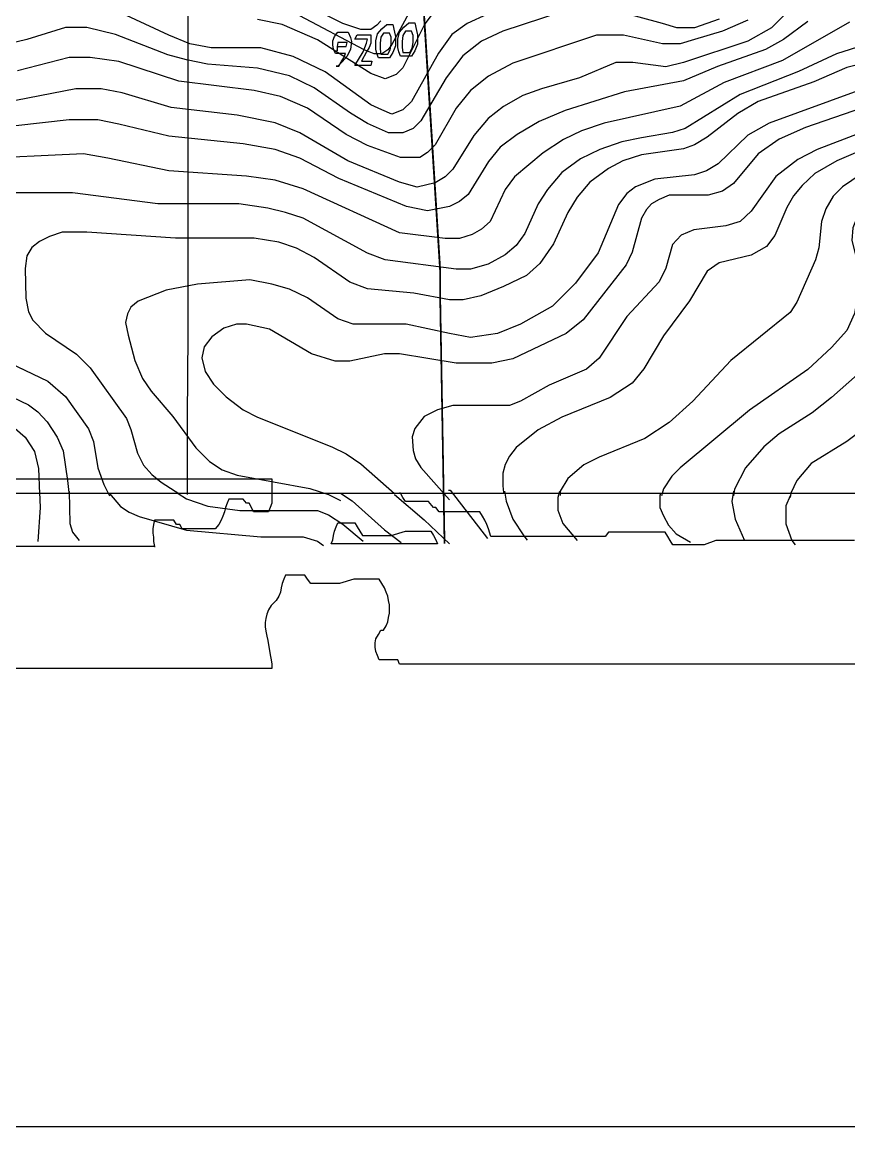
# Model space of a CAD drawing. Extents: x -0.49 to 6.91, y -0.57 to 8.11.
# Drawn here: x 2.253 to 2.768, y -0.363 to 0.326 of the extents above; entities that cross this region are included whole.
import ezdxf

# ---------------------------------------------------------------- set-up
doc = ezdxf.new("R2010")
doc.units = 0
for name, color, linetype in [('Elevations', 7, 'CONTINUOUS'), ('Grid', 7, 'CONTINUOUS'), ('topo', 7, 'CONTINUOUS'), ('topo_grid', 7, 'CONTINUOUS'), ('white', 7, 'CONTINUOUS')]:
    doc.layers.add(name, color=color, linetype=linetype)

msp = doc.modelspace()

# ---------------------------------------------------------------- linework, layer by layer
at = {"layer": 'Elevations', "color": 1}
for points in [[(2.484797, 0.319745), (2.485324, 0.317099), (2.485324, 0.311278), (2.483741, 0.307045), (2.481633, 0.30387), (2.478469, 0.30387), (2.47636, 0.30387), (2.474778, 0.30387), (2.473725, 0.306516), (2.473198, 0.309162), (2.473198, 0.314453), (2.474251, 0.318687), (2.476887, 0.321862), (2.480051, 0.324508), (2.482159, 0.324508), (2.483742, 0.324508)], [(2.498506, 0.320803), (2.499032, 0.318158), (2.499032, 0.312337), (2.49745, 0.308103), (2.495342, 0.304928), (2.492177, 0.304928), (2.490069, 0.304928), (2.488486, 0.304928), (2.487431, 0.307574), (2.486904, 0.31022), (2.486904, 0.315512), (2.48796, 0.319745), (2.490595, 0.32292), (2.493758, 0.325566), (2.495867, 0.325566), (2.497449, 0.325566)], [(2.457381, 0.31657), (2.457907, 0.313924), (2.457381, 0.309162), (2.45527, 0.304928), (2.452107, 0.301224), (2.449471, 0.298578), (2.448416, 0.298578), (2.449998, 0.298578), (2.45158, 0.301224), (2.453162, 0.30387), (2.454218, 0.306516), (2.453162, 0.306516), (2.451054, 0.306516), (2.449471, 0.306516), (2.447889, 0.306516), (2.446836, 0.309162), (2.446307, 0.311808), (2.446307, 0.314453), (2.447363, 0.317099), (2.449471, 0.319745), (2.452107, 0.319745), (2.454215, 0.319745), (2.455798, 0.319745)], [(2.470034, 0.318158), (2.470034, 0.315512), (2.470034, 0.312866), (2.468981, 0.31022), (2.467399, 0.307574), (2.464236, 0.301753), (2.470563, 0.301753), (2.470036, 0.299108), (2.460018, 0.299108), (2.460018, 0.299108), (2.46529, 0.307574), (2.466346, 0.31022), (2.467399, 0.312866), (2.467926, 0.315512), (2.466873, 0.315512), (2.464764, 0.315512), (2.462129, 0.315512), (2.46002, 0.315512), (2.461602, 0.318158), (2.464766, 0.318158), (2.466875, 0.318158), (2.468457, 0.318158)], [(2.476361, 0.30604), (2.47847, 0.30604), (2.480579, 0.30604), (2.482161, 0.308685), (2.482687, 0.31239), (2.482687, 0.316623), (2.481634, 0.319269), (2.480052, 0.319269), (2.477943, 0.319269), (2.476361, 0.316623), (2.475835, 0.312919), (2.475835, 0.309215)], [(2.49007, 0.307098), (2.492179, 0.307098), (2.494287, 0.307098), (2.49587, 0.309744), (2.496396, 0.313448), (2.496396, 0.317681), (2.495343, 0.320327), (2.493761, 0.320327), (2.491652, 0.320327), (2.49007, 0.317681), (2.489543, 0.313977), (2.489543, 0.310273)], [(2.449472, 0.310776), (2.451581, 0.310776), (2.453163, 0.310776), (2.454219, 0.310776), (2.454745, 0.310776), (2.455272, 0.313421), (2.454219, 0.313421), (2.45211, 0.313421), (2.449472, 0.313421), (2.448945, 0.310776), (2.448945, 0.30813)]]:
    msp.add_lwpolyline(points, close=True, dxfattribs=at)
at = {"layer": 'Grid', "color": 1}
for points in [[(2.484264, 0.98885), (2.484791, 0.853886), (2.484791, 0.780067), (2.484791, 0.647723), (2.488481, 0.571284), (2.500608, 0.382001), (2.501135, 0.363481), (2.513261, 0.172108), (2.513261, 0.155703), (2.515897, 0.002801), (2.513261, 0.155703), (2.513261, 0.172108), (2.501135, 0.363481), (2.500608, 0.382001), (2.488481, 0.571284), (2.484791, 0.647723), (2.484791, 0.780067), (2.484791, 0.853886), (2.484264, 0.98885)], [(1.671238, 0.000763), (1.669656, 0.206398), (1.665438, 0.414122), (1.661748, 0.622375), (1.867378, 0.628196), (2.073535, 0.634017), (2.279165, 0.639838), (2.484795, 0.645659), (2.488486, 0.569221), (2.500612, 0.379938), (2.501138, 0.361417), (2.513265, 0.170044), (2.513265, 0.15364), (2.515906, 0.000737)], [(2.515905, 0.000763), (2.51327, 0.153666), (2.51327, 0.17007), (2.501143, 0.361443), (2.500616, 0.379964), (2.488489, 0.569247), (2.748953, 0.569247), (2.957746, 0.569247), (3.166013, 0.569247), (3.37481, 0.569247), (3.378501, 0.360967), (3.381666, 0.152184), (3.383253, 0.000869)]]:
    msp.add_lwpolyline(points, dxfattribs=at)
at = {"layer": 'topo', "color": 2}
for points in [[(2.476331, 0.326809), (2.473696, 0.324164), (2.470005, 0.321518), (2.463707, 0.321518), (2.452635, 0.325222), (2.423637, 0.340039)], [(2.589708, 0.332604), (2.552274, 0.320433), (2.539093, 0.314083), (2.527493, 0.305087), (2.516949, 0.291329), (2.501127, 0.264447), (2.496381, 0.259685), (2.490055, 0.257039), (2.481091, 0.257039), (2.46791, 0.26286), (2.457365, 0.26921), (2.434694, 0.285085), (2.419404, 0.292493), (2.399368, 0.297255), (2.368261, 0.299901), (2.35508, 0.302547), (2.34348, 0.305722), (2.310787, 0.318422), (2.29286, 0.322655), (2.279679, 0.322655), (2.255426, 0.315247), (2.244354, 0.312601)], [(2.730483, 0.333186), (2.71994, 0.322603), (2.705176, 0.314136), (2.665106, 0.300907), (2.654028, 0.298261), (2.633466, 0.300907), (2.622921, 0.300907), (2.600249, 0.291382), (2.576523, 0.284503), (2.564924, 0.280269), (2.552797, 0.27339), (2.543307, 0.265982), (2.534344, 0.255398), (2.521162, 0.234232), (2.516417, 0.229469), (2.51009, 0.225765), (2.499018, 0.223119), (2.487946, 0.226294), (2.45578, 0.239523), (2.425727, 0.256986), (2.410437, 0.263336), (2.386711, 0.268098), (2.345585, 0.272861), (2.315005, 0.281857), (2.301824, 0.284503), (2.286007, 0.284503), (2.248568, 0.277094)], [(2.54279, 0.33099), (2.530136, 0.325169), (2.520641, 0.31829), (2.512205, 0.306648), (2.495334, 0.276591), (2.490061, 0.2713), (2.483207, 0.268654), (2.47688, 0.2713), (2.470026, 0.274475), (2.441554, 0.295112), (2.421519, 0.304637), (2.401484, 0.309929), (2.370376, 0.309929), (2.357195, 0.312575), (2.344014, 0.317866), (2.308684, 0.334271)], [(2.510097, 0.333503), (2.50377, 0.325037), (2.490061, 0.297626), (2.485844, 0.293393), (2.478989, 0.290747), (2.470026, 0.293922), (2.43681, 0.315088), (2.414666, 0.324613), (2.399375, 0.327788)], [(2.493759, 0.331598), (2.483214, 0.312019), (2.480579, 0.308844), (2.476888, 0.306198), (2.472142, 0.306198), (2.465815, 0.308844), (2.425744, 0.330011)], [(2.68725, 0.327841), (2.67196, 0.32255), (2.660887, 0.32255), (2.651923, 0.325195), (2.622925, 0.333133)], [(2.768461, 0.325936), (2.726807, 0.302124), (2.690428, 0.288365), (2.663011, 0.273549), (2.615554, 0.262965), (2.60132, 0.258203), (2.590246, 0.252911), (2.577594, 0.244445), (2.559666, 0.229628), (2.553867, 0.22169), (2.544376, 0.201582), (2.539104, 0.19682), (2.533304, 0.193645), (2.525396, 0.190999), (2.516433, 0.190999), (2.487961, 0.194703), (2.427852, 0.222114), (2.410452, 0.227405), (2.392525, 0.230051), (2.344019, 0.233226), (2.306058, 0.241164), (2.290768, 0.24381), (2.220112, 0.240635)], [(2.742617, 0.326439), (2.727327, 0.315326), (2.716254, 0.308976), (2.686201, 0.298393), (2.665111, 0.289397), (2.628199, 0.282518), (2.591292, 0.270876), (2.574947, 0.263997), (2.561239, 0.25606), (2.550694, 0.248122), (2.543312, 0.239126), (2.530659, 0.218489), (2.525386, 0.214256), (2.519059, 0.211081), (2.505351, 0.208435), (2.49217, 0.211081), (2.449986, 0.228543), (2.425733, 0.241243), (2.410442, 0.246535), (2.390407, 0.250239), (2.344009, 0.255001), (2.312902, 0.26241), (2.299721, 0.265056), (2.281804, 0.265056), (2.248584, 0.261351)], [(2.705183, 0.327365), (2.689366, 0.320486), (2.671961, 0.315194), (2.662997, 0.312548), (2.651925, 0.312548), (2.627672, 0.31784), (2.610811, 0.31784), (2.558614, 0.300378), (2.543324, 0.29244), (2.532251, 0.283444), (2.523288, 0.272332), (2.510107, 0.249578), (2.505362, 0.244815), (2.500617, 0.24164), (2.49429, 0.24164), (2.48849, 0.24164), (2.467923, 0.249048), (2.454742, 0.255928), (2.430489, 0.272332), (2.413617, 0.27974), (2.397272, 0.283444), (2.350348, 0.289265), (2.312913, 0.301436), (2.294983, 0.304082), (2.281801, 0.304082), (2.249639, 0.295615)], [(2.782151, 0.31321), (2.760535, 0.306331), (2.73681, 0.295218), (2.700431, 0.280931), (2.66616, 0.259764), (2.658251, 0.257118), (2.638743, 0.253943), (2.626616, 0.251297), (2.612903, 0.246535), (2.600777, 0.240714), (2.589177, 0.232247), (2.580214, 0.221664), (2.574415, 0.212668), (2.565979, 0.194147), (2.560706, 0.186739), (2.553852, 0.180918), (2.543307, 0.175097), (2.532235, 0.171922), (2.523272, 0.171922), (2.478983, 0.177743), (2.467911, 0.181976), (2.427836, 0.203672), (2.416764, 0.207376), (2.405692, 0.210022), (2.387765, 0.212668), (2.33715, 0.212668), (2.283898, 0.219547), (2.246479, 0.219547)], [(2.791665, 0.304082), (2.766884, 0.297732), (2.746323, 0.288736), (2.711524, 0.276565), (2.698869, 0.269157), (2.679888, 0.25434), (2.67198, 0.249578), (2.665127, 0.246932), (2.638764, 0.243228), (2.627165, 0.239523), (2.618202, 0.234761), (2.606603, 0.226294), (2.59869, 0.216769), (2.59289, 0.207244), (2.583927, 0.187665), (2.575491, 0.175494), (2.567055, 0.168086), (2.552819, 0.161207), (2.538584, 0.155386), (2.527511, 0.15274), (2.519075, 0.15274), (2.496931, 0.156973), (2.467933, 0.159619), (2.456861, 0.163853), (2.434716, 0.179198), (2.423644, 0.185019), (2.412568, 0.188723), (2.397277, 0.191369), (2.348244, 0.191369), (2.292883, 0.195073), (2.277587, 0.195073), (2.269678, 0.192428), (2.263351, 0.189253), (2.258606, 0.185548), (2.255443, 0.180257), (2.254387, 0.172319), (2.254914, 0.153798), (2.256496, 0.145332), (2.259131, 0.14004), (2.26704, 0.132103), (2.286548, 0.118873), (2.294984, 0.110407), (2.317656, 0.078763), (2.320291, 0.071883), (2.324509, 0.057067), (2.3282, 0.049658), (2.333473, 0.043838), (2.339272, 0.039075), (2.350872, 0.031667)], [(2.773714, 0.283127), (2.718354, 0.263018), (2.705173, 0.25561), (2.686721, 0.237618), (2.679339, 0.233385), (2.671957, 0.230739), (2.647176, 0.228093), (2.63505, 0.223331), (2.629777, 0.219098), (2.624505, 0.212218), (2.611851, 0.182162), (2.597615, 0.163112), (2.583375, 0.148824), (2.56334, 0.137712), (2.549104, 0.131891), (2.532233, 0.129245), (2.519052, 0.131891), (2.492162, 0.137712), (2.458946, 0.137712), (2.449455, 0.140887), (2.430474, 0.154116), (2.419402, 0.159408), (2.40833, 0.162583), (2.394617, 0.165228), (2.361928, 0.162583), (2.34242, 0.158878), (2.325021, 0.151999), (2.320276, 0.148295), (2.318168, 0.144062), (2.317112, 0.13877), (2.318694, 0.130833), (2.322912, 0.114958), (2.327657, 0.103845), (2.33293, 0.095908), (2.346638, 0.080033), (2.360874, 0.060453), (2.36931, 0.051987), (2.377218, 0.046695), (2.386708, 0.04352), (2.432056, 0.035053), (2.443655, 0.031349), (2.451037, 0.027645)], [(2.782686, 0.274686), (2.741029, 0.260399), (2.724686, 0.252991), (2.711505, 0.243995), (2.696214, 0.225474), (2.689362, 0.220711), (2.680397, 0.218066), (2.656143, 0.218066), (2.649817, 0.21542), (2.645072, 0.212774), (2.641908, 0.20907), (2.638745, 0.203778), (2.632945, 0.182611), (2.629254, 0.174674), (2.602365, 0.140384), (2.59182, 0.131917), (2.558599, 0.116042), (2.545418, 0.113396), (2.523274, 0.113396), (2.487948, 0.119217), (2.478458, 0.119217), (2.456841, 0.114455), (2.447877, 0.114455), (2.433115, 0.119217), (2.406752, 0.134563), (2.392517, 0.137738), (2.38619, 0.137738), (2.378277, 0.135092), (2.370895, 0.129801), (2.36615, 0.123451), (2.364567, 0.116571), (2.366676, 0.108105), (2.371949, 0.100167), (2.379858, 0.09223), (2.390407, 0.084292), (2.39937, 0.07953), (2.445767, 0.061009), (2.454731, 0.056776), (2.463694, 0.050426), (2.484784, 0.031905)], [(2.874953, 0.269633), (2.860205, 0.25905), (2.845971, 0.244233), (2.840697, 0.24), (2.832262, 0.236295), (2.801678, 0.2273), (2.791135, 0.222008), (2.781644, 0.215129), (2.773736, 0.205604), (2.770571, 0.197666), (2.770042, 0.189729), (2.774786, 0.171208), (2.774786, 0.162741), (2.771622, 0.14422), (2.766878, 0.133637), (2.757387, 0.123054), (2.742623, 0.109295), (2.706243, 0.083895), (2.663009, 0.048044), (2.657736, 0.042753), (2.652463, 0.034815), (2.651404, 0.030582)], [(2.78478, 0.260452), (2.7484, 0.246694), (2.736268, 0.240344), (2.72256, 0.22976), (2.70727, 0.208064), (2.700417, 0.201714), (2.691453, 0.199069), (2.671419, 0.196423), (2.663511, 0.193248), (2.65824, 0.187427), (2.654023, 0.17261), (2.649805, 0.164144), (2.62977, 0.142448), (2.61237, 0.116519), (2.604462, 0.109639), (2.581263, 0.099585), (2.563332, 0.089531), (2.556478, 0.086885), (2.545406, 0.086885), (2.521153, 0.086885), (2.511662, 0.084239), (2.503226, 0.080006), (2.497427, 0.072598), (2.495845, 0.067306), (2.496372, 0.058839), (2.497954, 0.053548), (2.501117, 0.048256), (2.519043, 0.028148)], [(2.874964, 0.256324), (2.871278, 0.253679), (2.864423, 0.24627), (2.856515, 0.234099), (2.851768, 0.229866), (2.821188, 0.219283), (2.805898, 0.210816), (2.797989, 0.205524), (2.793772, 0.200233), (2.791655, 0.194941), (2.792184, 0.189649), (2.796402, 0.176949), (2.796931, 0.171129), (2.79324, 0.134219), (2.791653, 0.128398), (2.789536, 0.123107), (2.77899, 0.110936), (2.757373, 0.091886), (2.745247, 0.082361), (2.724687, 0.069132), (2.715196, 0.061194), (2.703597, 0.047965), (2.696744, 0.034736), (2.696215, 0.030503)], [(2.786391, 0.250583), (2.760557, 0.23947), (2.746849, 0.231533), (2.73894, 0.224125), (2.733667, 0.217775), (2.72945, 0.210366), (2.722062, 0.192904), (2.716789, 0.186025), (2.707299, 0.180733), (2.687264, 0.17597), (2.679883, 0.170679), (2.66881, 0.152158), (2.652466, 0.130462), (2.640339, 0.109825), (2.632958, 0.100829), (2.619249, 0.091833), (2.589196, 0.079662), (2.574433, 0.071725), (2.560725, 0.060612), (2.556507, 0.05532), (2.553872, 0.050029), (2.55229, 0.044737), (2.55229, 0.0368), (2.552816, 0.032566)], [(2.874958, 0.236243), (2.867587, 0.221161), (2.862314, 0.21534), (2.855461, 0.212695), (2.840171, 0.20952), (2.833844, 0.205815), (2.831199, 0.202111), (2.83014, 0.197878), (2.831199, 0.182003), (2.828034, 0.162953), (2.827505, 0.155015), (2.830151, 0.131203), (2.830151, 0.123265), (2.829092, 0.115328), (2.826976, 0.111095), (2.819594, 0.10157), (2.809048, 0.092574), (2.786905, 0.079345), (2.766865, 0.064528), (2.74472, 0.05077), (2.735755, 0.040186), (2.732064, 0.032249), (2.731535, 0.029603)], [(2.775841, 0.231268), (2.764242, 0.223331), (2.758442, 0.21751), (2.753698, 0.209573), (2.751053, 0.201635), (2.749465, 0.185231), (2.747348, 0.177823), (2.735749, 0.151364), (2.731532, 0.145014), (2.694625, 0.114958), (2.670899, 0.089558), (2.656133, 0.076328), (2.640843, 0.066274), (2.612371, 0.054633), (2.602881, 0.04987), (2.592863, 0.041403), (2.588118, 0.033466), (2.588118, 0.03082)], [(2.235402, 0.117947), (2.268623, 0.102072), (2.279695, 0.092547), (2.293931, 0.072439), (2.297094, 0.064501), (2.299729, 0.048097), (2.30342, 0.037514), (2.307111, 0.030635)], [(2.226438, 0.10157), (2.256495, 0.087282), (2.262295, 0.083049), (2.268094, 0.076699), (2.274421, 0.067174), (2.278112, 0.058707), (2.280747, 0.040186), (2.281803, 0.030661)], [(2.246475, 0.074026), (2.254383, 0.067147), (2.260183, 0.058151), (2.262818, 0.047568), (2.263345, 0.031693)], [(2.263348, 0.032831), (2.263874, 0.023306), (2.262292, 0.002139)], [(2.281802, 0.033307), (2.282329, 0.013199), (2.283911, 0.007907), (2.288129, 0.002615)], [(2.307111, 0.031905), (2.313965, 0.023967), (2.319237, 0.020263), (2.325564, 0.017617), (2.35509, 0.009151), (2.401492, 0.004917), (2.427854, 0.004917), (2.436818, 0.002271), (2.440508, -0.000374)], [(2.349819, 0.031931), (2.355091, 0.028756), (2.368272, 0.023994), (2.388308, 0.021348), (2.427851, 0.021348), (2.436814, 0.021348), (2.443673, 0.018702), (2.452636, 0.012881), (2.46529, 0.002298)], [(2.451052, 0.032116), (2.458434, 0.027354), (2.478469, 0.009362), (2.489014, 0.001425)], [(2.484797, 0.031376), (2.50325, 0.015501), (2.519068, 0.000684)], [(2.518541, 0.034048), (2.519594, 0.034048), (2.542793, 0.003991)], [(2.55334, 0.033545), (2.554396, 0.027195), (2.558614, 0.016083), (2.565468, 0.005499), (2.567576, 0.002854)], [(2.587613, 0.033307), (2.58656, 0.029603), (2.58656, 0.021665), (2.589723, 0.013199), (2.598686, 0.002615), (2.598686, 0.002615)], [(2.650883, 0.031243), (2.650354, 0.031243), (2.650354, 0.023306), (2.65247, 0.018014), (2.655632, 0.012193), (2.660379, 0.006902), (2.669343, 0.00161)], [(2.696227, 0.033439), (2.695169, 0.027089), (2.697285, 0.015977), (2.703085, 0.002748)], [(2.731554, 0.030635), (2.728908, 0.024285), (2.728908, 0.013172), (2.732599, 0.002589), (2.734716, -0.000057)]]:
    msp.add_lwpolyline(points, dxfattribs=at)
at = {"layer": 'topo_grid', "color": 7}
msp.add_lwpolyline([(2.355619, 0.031349), (2.355619, 0.079847), (2.356146, 0.130991), (2.356146, 0.182664), (2.356146, 0.233808), (2.356146, 0.285481), (2.356146, 0.337155), (2.356146, 0.388299), (2.356672, 0.439945), (2.356672, 0.491089), (2.356672, 0.542762), (2.356672, 0.594435), (2.356672, 0.645579), (2.357199, 0.697253), (2.357199, 0.748396), (2.357199, 0.80007), (2.357199, 0.851743), (2.357199, 0.902887)], dxfattribs=at)
at = {"layer": 'white', "color": 7}
for points in [[(2.874645, -0.363145), (-0.35712, -0.363145), (-0.35712, 3.653707)], [(2.176878, 0.041218), (2.408343, 0.041218), (2.408356, 0.031164), (2.408356, 0.031164), (2.408356, 0.028518), (2.408356, 0.025872), (2.407303, 0.023226), (2.40625, 0.020581), (2.404668, 0.020581), (2.402559, 0.020581), (2.40045, 0.020581), (2.398868, 0.020581), (2.396759, 0.020581), (2.395706, 0.023226), (2.394124, 0.025872), (2.392542, 0.025872), (2.390433, 0.028518), (2.388839, 0.028518), (2.386727, 0.028518), (2.384618, 0.028518), (2.383039, 0.028518), (2.381456, 0.028518), (2.380403, 0.025872), (2.379348, 0.023226), (2.378821, 0.020581), (2.377765, 0.017935), (2.376712, 0.015289), (2.37513, 0.012643), (2.373021, 0.009997), (2.370386, 0.009997), (2.368277, 0.009997), (2.365114, 0.009997), (2.362476, 0.009997), (2.359841, 0.009997), (2.357202, 0.009997), (2.354567, 0.009997), (2.352458, 0.009997), (2.350876, 0.012643), (2.348767, 0.012643), (2.347185, 0.015289), (2.345603, 0.015289), (2.34402, 0.015289), (2.341912, 0.015289), (2.34033, 0.015289), (2.338221, 0.015289), (2.336639, 0.015289), (2.335059, 0.015289), (2.33453, 0.012643), (2.334003, 0.009997), (2.334003, 0.007351), (2.33453, 0.004706), (2.33453, 0.00206), (2.335059, -0.001115), (2.335586, -0.001115), (1.602696, -0.001115)], [(2.227496, 0.032196), (2.267567, 0.032196), (2.30711, 0.032196), (2.347181, 0.032196), (2.387256, 0.032196), (2.426799, 0.032196), (2.466869, 0.032196), (2.50694, 0.032196), (2.546484, 0.032196), (2.586559, 0.032196), (2.626102, 0.032196), (2.666173, 0.032196), (2.706243, 0.032196), (2.745791, 0.032196), (2.785862, 0.032196)], [(2.227497, 0.032196), (2.267567, 0.032196), (2.307111, 0.032196), (2.347181, 0.032196), (2.387252, 0.032196), (2.4268, 0.032196), (2.46687, 0.032196), (2.506941, 0.032196), (2.546484, 0.032196), (2.586559, 0.032196), (2.626103, 0.032196), (2.666173, 0.032196), (2.706244, 0.032196), (2.745787, 0.032196), (2.785862, 0.032196)], [(2.771749, 0.002589), (2.703735, 0.002589), (2.703206, 0.002589), (2.701618, 0.002589), (2.698972, 0.002589), (2.696856, 0.002589), (2.69421, 0.002589), (2.691048, 0.002589), (2.688402, 0.002589), (2.685243, 0.002589), (2.677856, -0.000057), (2.659404, -0.000057), (2.658345, -0.000057), (2.656758, 0.002589), (2.65517, 0.005235), (2.653583, 0.007881), (2.651466, 0.007881), (2.64935, 0.007881), (2.646704, 0.007881), (2.644057, 0.007881), (2.641421, 0.007881), (2.638258, 0.007881), (2.635622, 0.007881), (2.632458, 0.007881), (2.629823, 0.007881), (2.62666, 0.007881), (2.624022, 0.007881), (2.620859, 0.007881), (2.618224, 0.007881), (2.616115, 0.005235), (2.61506, 0.005235), (2.544908, 0.005235), (2.543326, 0.009997), (2.54227, 0.012643), (2.541217, 0.015289), (2.539635, 0.017935), (2.538053, 0.020581), (2.535944, 0.020581), (2.533309, 0.020581), (2.531199, 0.020581), (2.528036, 0.020581), (2.522763, 0.020581), (2.520127, 0.020581), (2.517491, 0.020581), (2.514854, 0.020581), (2.512745, 0.020581), (2.510637, 0.023226), (2.509057, 0.023226), (2.505893, 0.026931), (2.504308, 0.026931), (2.502205, 0.026931), (2.500091, 0.026931), (2.497455, 0.026931), (2.495347, 0.026931), (2.493238, 0.026931), (2.491656, 0.026931), (2.490073, 0.029576), (2.488491, 0.032222), (2.487965, 0.032222), (2.875079, 0.032222)], [(2.875518, -0.074458), (2.48794, -0.074458), (2.486887, -0.071812), (2.485305, -0.071812), (2.483196, -0.071812), (2.481088, -0.071812), (2.478979, -0.071812), (2.47687, -0.071812), (2.475291, -0.071812), (2.474235, -0.069166), (2.473182, -0.06652), (2.472653, -0.063874), (2.472653, -0.061229), (2.473182, -0.058583), (2.474761, -0.055937), (2.476344, -0.053291), (2.477926, -0.053291), (2.479505, -0.050645), (2.480561, -0.047999), (2.481088, -0.045354), (2.481614, -0.042708), (2.481614, -0.040062), (2.481614, -0.037416), (2.481088, -0.03477), (2.480561, -0.032124), (2.479505, -0.029479), (2.478452, -0.026833), (2.47687, -0.024187), (2.475291, -0.021541), (2.473183, -0.021541), (2.471075, -0.021541), (2.468434, -0.021541), (2.465271, -0.021541), (2.462636, -0.021541), (2.459472, -0.021541), (2.450509, -0.024187), (2.447346, -0.024187), (2.444708, -0.024187), (2.441545, -0.024187), (2.438909, -0.024187), (2.436272, -0.024187), (2.434163, -0.024187), (2.432581, -0.024187), (2.430472, -0.021541), (2.42889, -0.018895), (2.427308, -0.018895), (2.425726, -0.018895), (2.424146, -0.018895), (2.422037, -0.018895), (2.419929, -0.018895), (2.418346, -0.018895), (2.416764, -0.018895), (2.415711, -0.021541), (2.414655, -0.024187), (2.414129, -0.026833), (2.413602, -0.029479), (2.412549, -0.032124), (2.410967, -0.03477), (2.407804, -0.037945), (2.406222, -0.040591), (2.405164, -0.043237), (2.404637, -0.045883), (2.404113, -0.048529), (2.404113, -0.051174), (2.404637, -0.05382), (2.405164, -0.056995), (2.405695, -0.059641), (2.407278, -0.068637), (2.407804, -0.071812), (2.408331, -0.074458), (2.408331, -0.077104), (2.176859, -0.077104)]]:
    msp.add_lwpolyline(points, dxfattribs=at)
msp.add_lwpolyline([(2.46899, 0.005843), (2.471099, 0.005843), (2.473734, 0.005843), (2.476897, 0.005843), (2.479535, 0.005843), (2.482698, 0.005843), (2.491661, 0.008489), (2.494825, 0.008489), (2.49746, 0.008489), (2.500623, 0.008489), (2.503263, 0.008489), (2.505367, 0.008489), (2.507481, 0.008489), (2.509063, 0.005843), (2.510645, 0.003198), (2.511701, 0.000552), (2.511701, 0.000552), (2.445252, 0.000552), (2.446305, 0.003198), (2.446831, 0.005843), (2.447358, 0.008489), (2.448414, 0.011135), (2.449467, 0.013781), (2.451049, 0.013781), (2.452631, 0.013781), (2.45474, 0.013781), (2.456319, 0.013781), (2.458428, 0.013781), (2.46001, 0.013781), (2.461593, 0.011135), (2.463175, 0.008489), (2.464757, 0.005843), (2.466866, 0.005843), (2.46899, 0.005843)], close=True, dxfattribs=at)

doc.saveas('drawing.dxf')
